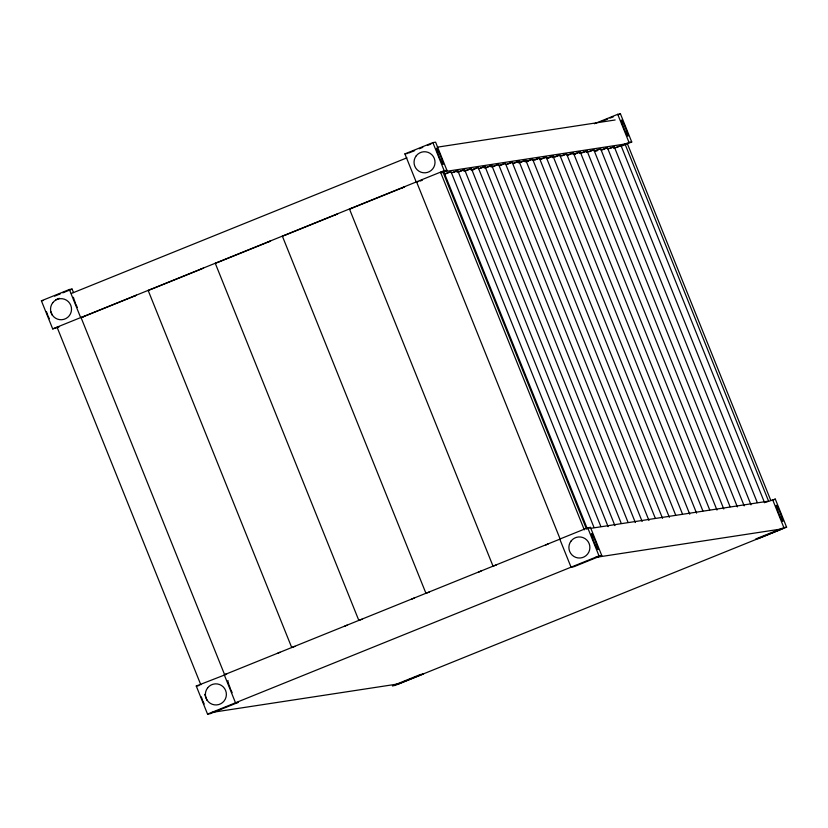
<?xml version="1.0" encoding="UTF-8"?>
<svg xmlns="http://www.w3.org/2000/svg" width="828" height="828" viewBox="0 0 828 828"><rect width="100%" height="100%" fill="white"/><g stroke="black" fill="none" stroke-linecap="round" stroke-linejoin="round"><path stroke-width="1.24" d="M133.826 296.352L136.413 295.151M200.935 269.224L203.522 268.034M268.044 242.097L270.632 240.907M335.154 214.98L337.741 213.779M402.263 187.852L404.851 186.662M277.38 653.468L279.978 652.267M344.489 626.341L347.087 625.15M411.599 599.213L414.197 598.023M478.708 572.096L481.306 570.896M545.818 544.969L548.415 543.779M445.247 174.025L449.821 172.12M453.195 172.503L457.77 170.599L600.849 526.515M458.847 171.945L464.57 169.564L608.135 526.68M465.657 170.899L471.37 168.519L614.935 525.635M472.457 169.864L477.031 167.96M480.406 168.343L484.98 166.438L628.059 522.354M486.057 167.784L491.78 165.403L635.345 522.52M492.867 166.738L498.58 164.358L642.145 521.474M499.667 165.703L505.38 163.323L648.945 520.439M507.616 164.182L512.19 162.278L655.269 518.193M513.267 163.623L518.99 161.243L662.555 518.359M520.077 162.578L525.79 160.197L669.355 517.314M526.877 161.543L532.59 159.162L675.669 515.078M534.826 160.021L539.401 158.117L682.479 514.033M540.477 159.462L546.201 157.082L689.755 514.198M547.287 158.417L553 156.037L696.565 513.153M555.226 156.906L559.8 155.002L702.879 510.917M562.036 155.861L566.611 153.956L709.689 509.872M567.687 155.302L573.411 152.921L716.965 510.038M574.497 154.256L580.211 151.876L723.775 508.992M582.436 152.745L587.011 150.841L730.089 506.757M589.246 151.7L593.821 149.796L737.375 506.912M594.897 151.141L600.621 148.761L744.175 505.877M601.697 150.096L607.421 147.715L750.986 504.832M609.646 148.585L614.221 146.68L757.299 502.596M58.923 327.06L52.692 328.892L41.4 300.802L69.366 289.5L72.098 289.086L73.506 292.594M418.016 181.694L416.194 181.974L404.902 153.884L432.868 142.592L435.6 142.168L446.892 170.257L440.672 172.773M54.617 296.145L60.444 293.795M62.773 292.853L72.098 289.086M408.804 153.004L414.631 150.644M419.289 148.761L422.787 147.353M427.445 145.469L430.943 144.051M55.786 299.757L59.378 298.297M71.363 293.454L406.91 157.837M52.692 328.892L80.658 317.59L69.366 289.5M446.892 170.257L444.16 170.671L81.04 317.528L224.605 674.654L226.789 673.868M82.831 316.958L135.554 295.648M151.131 289.355L201.463 269.007M218.24 262.228L269.773 241.403M285.349 235.1L335.682 214.762M350.058 208.946L403.992 187.159M420.096 181.084L422.425 180.142M594.421 123.734L617.719 114.316L620.462 113.902L631.743 141.992L621.259 146.225M601.811 121.437L607.638 119.077M609.967 118.135L613.465 116.727M618.123 114.844L620.462 113.902M616.146 147.612L629.011 142.406L631.743 141.992M224.212 674.706L235.504 702.796L238.236 702.382L210.281 713.684L207.538 714.098L196.257 686.008L226.034 674.427M587.714 527.788L559.759 539.09L571.051 567.18L573.783 566.766L601.739 555.464L590.447 527.374L587.714 527.788L599.006 555.878L601.739 555.464M224.605 674.654L560.142 539.038L416.587 181.912M586.959 528.792L590.447 527.374M207.538 714.098L599.006 555.878M765.59 502.348L775.308 499.108L786.6 527.198L758.634 538.5L755.902 538.914L783.868 527.612L786.6 527.198M771.81 500.516L775.308 499.108M444.512 173.88L450.97 171.644L594.049 527.56M451.312 172.845L457.77 170.599M457.066 172.214L464.57 169.564M463.866 171.168L471.37 168.519M471.722 169.719L478.18 167.484L621.259 523.399M478.522 168.684L484.98 166.438M484.276 168.053L491.78 165.403M491.076 167.008L498.58 164.358M498.932 165.559L505.38 163.323M505.732 164.524L512.19 162.278M512.542 163.478L518.99 161.243M518.287 162.847L525.79 160.197M525.087 161.812L532.59 159.162M532.942 160.363L539.401 158.117M539.752 159.318L546.201 157.082M546.552 158.283L553 156.037M552.297 157.651L559.8 155.002M560.152 156.202L566.611 153.956M566.963 155.157L573.411 152.921M573.763 154.122L580.211 151.876M579.507 153.49L587.011 150.841M586.317 152.445L593.821 149.796M594.173 150.996L600.621 148.761M600.973 149.961L607.421 147.715M607.773 148.916L614.221 146.68M613.527 148.284L621.031 145.635L764.586 502.751M352.749 207.859L349.478 209.039L493.033 566.155L496.314 564.986M285.639 234.986L282.369 236.166L425.934 593.283L429.204 592.103M218.54 262.114L215.259 263.283L358.824 620.4L362.095 619.23M151.431 289.231L148.15 290.411L291.715 647.527L294.985 646.347M84.321 316.358L81.04 317.528L81.63 317.445M437.225 147.187L615.142 119.977M404.902 153.884L407.635 153.47M442.97 172.866L444.16 172.679L587.238 528.606M471.122 170.061L473.668 169.678M525.884 161.688L528.43 161.305M546.263 158.572L548.809 158.189M573.007 154.484L575.553 154.091M594.659 151.172L597.205 150.789M41.4 300.802L43.222 300.523M590.281 528.409L768.581 501.137L625.016 144.02L442.897 171.872L586.452 528.988M595.404 557.43L782.212 528.864L398.734 683.856L211.927 712.422M196.257 686.008L198.989 685.594M617.719 114.316L629.011 142.406M772.576 499.522L783.868 527.612M627.334 143.596L770.64 500.06M432.868 142.592L444.16 170.671M440.527 172.162L584.309 529.827M50.777 311.545L52.226 315.147M57.049 327.153L200.831 684.818M204.692 694.423L207.103 700.426M232.161 692.663A8.642 0.766 68 0 1 230.867 689.693M230.443 688.668A8.642 0.766 68 0 1 229.263 685.574M228.942 684.642A8.642 0.766 68 0 1 228.249 682.469M228.042 681.661A8.642 0.766 68 0 1 228 680.523M204.195 703.955A8.642 0.766 68 0 1 202.901 700.995M202.487 699.97A8.642 0.766 68 0 1 201.307 696.865M77.314 307.457A8.642 0.766 68 0 1 76.01 304.487M75.596 303.462A8.642 0.766 68 0 1 74.416 300.367M74.085 299.436A8.642 0.766 68 0 1 73.402 297.262M49.349 318.749A8.642 0.766 68 0 1 48.055 315.789M47.631 314.764A8.642 0.766 68 0 1 46.451 311.67M420.365 674.53L392.4 685.832L395.132 685.408L423.098 674.116L420.365 674.53M777.295 509.448A8.642 0.766 68 0 0 782.812 521.381A8.642 0.766 68 0 0 778.651 509.251A8.642 0.766 68 0 0 777.295 509.448M207.6 687.902A10.547 10.495 81.3 0 0 214.411 704.845A10.547 10.495 81.3 0 0 225.62 690.469A10.547 10.495 81.3 0 0 207.6 687.902M437.588 152.518A8.642 0.766 68 0 0 443.104 164.441A8.642 0.766 68 0 0 438.943 152.311A8.642 0.766 68 0 0 437.588 152.518M416.256 155.778A10.547 10.495 81.3 0 0 423.067 172.721A10.547 10.495 81.3 0 0 434.265 158.345A10.547 10.495 81.3 0 0 416.256 155.778M622.449 124.252A8.642 0.766 68 0 0 627.955 136.175A8.642 0.766 68 0 0 623.805 124.045A8.642 0.766 68 0 0 622.449 124.252M592.444 537.724A8.642 0.766 68 0 0 597.951 549.647A8.642 0.766 68 0 0 593.79 537.517A8.642 0.766 68 0 0 592.444 537.724M571.113 540.984A10.547 10.495 81.3 0 0 577.923 557.927A10.547 10.495 81.3 0 0 589.122 543.551A10.547 10.495 81.3 0 0 571.113 540.984M52.754 302.696A10.547 10.495 81.3 0 0 59.564 319.639A10.547 10.495 81.3 0 0 70.763 305.263A10.547 10.495 81.3 0 0 52.754 302.696"/></g></svg>
